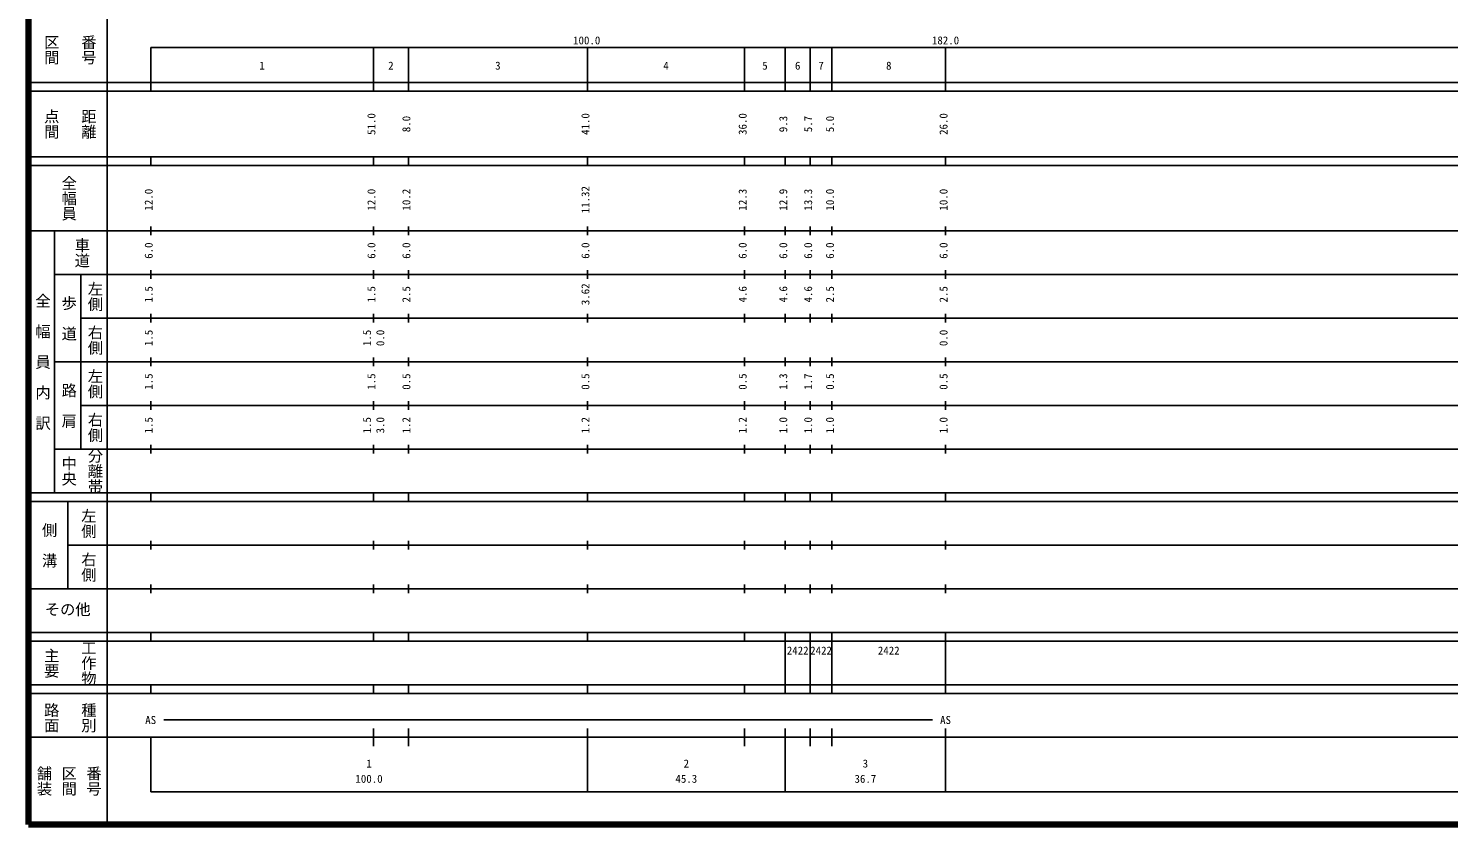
# Model space of a CAD drawing. Units: millimetres on the paper, enlarged 1000 times. Extents: x 40000 to 680000, y 20000 to 380000.
# Drawn here: x 40000 to 365184, y 20000 to 202409 of the extents above; entities that cross this region are included whole.
import ezdxf
from ezdxf.enums import TextEntityAlignment as Align

# ---------------------------------------------------------------- set-up
doc = ezdxf.new("R2010")
doc.units = ezdxf.units.MM
doc.header["$LTSCALE"] = 1000
doc.layers.add('M-TTL', color=2, linetype='Continuous', lineweight=140)
doc.layers.add('M-TTL-BAND', color=7, linetype='Continuous', lineweight=25)
doc.styles.add('@ＭＳ ゴシック', font='')
doc.styles.add('ＭＳ ゴシック', font='')
doc.styles.get('@ＭＳ ゴシック').set_extended_font_data('@MS Gothic')
doc.styles.get('ＭＳ ゴシック').set_extended_font_data('MS Gothic')

msp = doc.modelspace()

# ---------------------------------------------------------------- linework, layer by layer
at = {"layer": 'M-TTL'}
for p, q in [((40000, 380000), (40000, 20000)), ((40000, 20000), (680000, 20000))]:
    msp.add_line(p, q, dxfattribs=at)
at = {"layer": 'M-TTL-BAND'}
for p, q in [((58000, 370000), (58000, 20000)), ((68000, 198000), (579000, 198000)), ((68000, 198000), (68000, 188000)), ((119000, 188000), (119000, 198000)), ((127000, 188000), (127000, 198000)), ((168000, 188000), (168000, 198000)), ((204000, 188000), (204000, 198000)), ((213300, 188000), (213300, 198000)), ((219000, 188000), (219000, 198000)), ((224000, 188000), (224000, 198000)), ((250000, 188000), (250000, 198000)), ((40000, 190000), (579000, 190000)), ((40000, 188000), (579000, 188000)), ((40000, 173000), (579000, 173000)), ((68000, 171000), (68000, 173000)), ((119000, 171000), (119000, 173000)), ((127000, 171000), (127000, 173000)), ((168000, 171000), (168000, 173000)), ((204000, 171000), (204000, 173000)), ((213300, 171000), (213300, 173000)), ((219000, 171000), (219000, 173000)), ((224000, 171000), (224000, 173000)), ((250000, 171000), (250000, 173000)), ((40000, 171000), (579000, 171000)), ((68000, 155000), (68000, 157000)), ((119000, 155000), (119000, 157000)), ((127000, 155000), (127000, 157000)), ((168000, 155000), (168000, 157000)), ((204000, 155000), (204000, 157000)), ((213300, 155000), (213300, 157000)), ((219000, 155000), (219000, 157000)), ((224000, 155000), (224000, 157000)), ((250000, 155000), (250000, 157000)), ((40000, 156000), (579000, 156000)), ((46000, 96000), (46000, 156000)), ((68000, 145000), (68000, 147000)), ((119000, 145000), (119000, 147000)), ((127000, 145000), (127000, 147000)), ((168000, 145000), (168000, 147000)), ((204000, 145000), (204000, 147000)), ((213300, 145000), (213300, 147000)), ((219000, 145000), (219000, 147000)), ((224000, 145000), (224000, 147000)), ((250000, 145000), (250000, 147000)), ((46000, 146000), (579000, 146000)), ((52000, 146000), (52000, 106000)), ((68000, 135000), (68000, 137000)), ((119000, 135000), (119000, 137000)), ((127000, 135000), (127000, 137000)), ((168000, 135000), (168000, 137000)), ((204000, 135000), (204000, 137000)), ((213300, 135000), (213300, 137000)), ((219000, 135000), (219000, 137000)), ((224000, 135000), (224000, 137000)), ((250000, 135000), (250000, 137000)), ((52000, 136000), (579000, 136000)), ((68000, 125000), (68000, 127000)), ((119000, 125000), (119000, 127000)), ((127000, 125000), (127000, 127000)), ((168000, 125000), (168000, 127000)), ((204000, 125000), (204000, 127000)), ((213300, 125000), (213300, 127000)), ((219000, 125000), (219000, 127000)), ((224000, 125000), (224000, 127000)), ((250000, 125000), (250000, 127000)), ((46000, 126000), (579000, 126000)), ((52000, 116000), (579000, 116000)), ((68000, 115000), (68000, 117000)), ((119000, 115000), (119000, 117000)), ((127000, 115000), (127000, 117000)), ((168000, 115000), (168000, 117000)), ((204000, 115000), (204000, 117000)), ((213300, 115000), (213300, 117000)), ((219000, 115000), (219000, 117000)), ((224000, 115000), (224000, 117000)), ((250000, 115000), (250000, 117000)), ((46000, 106000), (579000, 106000)), ((68000, 105000), (68000, 107000)), ((119000, 105000), (119000, 107000)), ((127000, 105000), (127000, 107000)), ((168000, 105000), (168000, 107000)), ((204000, 105000), (204000, 107000)), ((213300, 105000), (213300, 107000)), ((219000, 105000), (219000, 107000)), ((224000, 105000), (224000, 107000)), ((250000, 105000), (250000, 107000)), ((40000, 96000), (579000, 96000)), ((68000, 94000), (68000, 96000)), ((119000, 94000), (119000, 96000)), ((127000, 94000), (127000, 96000)), ((168000, 94000), (168000, 96000)), ((204000, 94000), (204000, 96000)), ((213300, 94000), (213300, 96000)), ((219000, 94000), (219000, 96000)), ((224000, 94000), (224000, 96000)), ((250000, 94000), (250000, 96000)), ((40000, 94000), (579000, 94000)), ((49000, 94000), (49000, 74000)), ((68000, 83000), (68000, 85000)), ((119000, 83000), (119000, 85000)), ((127000, 83000), (127000, 85000)), ((168000, 83000), (168000, 85000)), ((204000, 83000), (204000, 85000)), ((213300, 83000), (213300, 85000)), ((219000, 83000), (219000, 85000)), ((224000, 83000), (224000, 85000)), ((250000, 83000), (250000, 85000)), ((49000, 84000), (579000, 84000)), ((68000, 73000), (68000, 75000)), ((119000, 73000), (119000, 75000)), ((127000, 73000), (127000, 75000)), ((168000, 73000), (168000, 75000)), ((204000, 73000), (204000, 75000)), ((213300, 73000), (213300, 75000)), ((219000, 73000), (219000, 75000)), ((224000, 73000), (224000, 75000)), ((250000, 73000), (250000, 75000)), ((40000, 74000), (579000, 74000)), ((40000, 64000), (579000, 64000)), ((40000, 62000), (579000, 62000)), ((68000, 62000), (68000, 64000)), ((119000, 62000), (119000, 64000)), ((127000, 62000), (127000, 64000)), ((168000, 62000), (168000, 64000)), ((204000, 62000), (204000, 64000)), ((213300, 62000), (213300, 64000)), ((213300, 52000), (213300, 62000)), ((219000, 62000), (219000, 64000)), ((219000, 52000), (219000, 62000)), ((219000, 52000), (219000, 62000)), ((224000, 62000), (224000, 64000)), ((224000, 52000), (224000, 62000)), ((224000, 52000), (224000, 62000)), ((250000, 62000), (250000, 64000)), ((250000, 52000), (250000, 62000)), ((40000, 52000), (579000, 52000)), ((40000, 50000), (579000, 50000)), ((68000, 50000), (68000, 52000)), ((119000, 50000), (119000, 52000)), ((127000, 50000), (127000, 52000)), ((168000, 50000), (168000, 52000)), ((204000, 50000), (204000, 52000)), ((213300, 50000), (213300, 52000)), ((219000, 50000), (219000, 52000)), ((224000, 50000), (224000, 52000)), ((250000, 50000), (250000, 52000)), ((71000, 44000), (247000, 44000)), ((40000, 40000), (579000, 40000)), ((68000, 40000), (68000, 27500)), ((119000, 38000), (119000, 42000)), ((127000, 38000), (127000, 42000)), ((168000, 27500), (168000, 42000)), ((204000, 38000), (204000, 42000)), ((213300, 27500), (213300, 42000)), ((219000, 38000), (219000, 42000)), ((224000, 38000), (224000, 42000)), ((250000, 27500), (250000, 42000)), ((68000, 27500), (579000, 27500))]:
    msp.add_line(p, q, dxfattribs=at)

# ---------------------------------------------------------------- texts
for s, height, rotation, style, p in [('区間', 2566, 270, '@ＭＳ ゴシック', (43250, 201000)), ('番号', 2566, 270, '@ＭＳ ゴシック', (51750, 201000)), ('点間', 2566, 270, '@ＭＳ ゴシック', (43250, 184000)), ('距離', 2566, 270, '@ＭＳ ゴシック', (51750, 184000)), ('51.0', 1833, 90, 'ＭＳ ゴシック', (120000, 178000)), ('8.0', 1833, 90, 'ＭＳ ゴシック', (128000, 178625)), ('41.0', 1833, 90, 'ＭＳ ゴシック', (169000, 178000)), ('36.0', 1833, 90, 'ＭＳ ゴシック', (205000, 178000)), ('9.3', 1833, 90, 'ＭＳ ゴシック', (214300, 178625)), ('5.7', 1833, 90, 'ＭＳ ゴシック', (220000, 178625)), ('5.0', 1833, 90, 'ＭＳ ゴシック', (225000, 178625)), ('26.0', 1833, 90, 'ＭＳ ゴシック', (251000, 178000)), ('全幅員', 2566, 270, '@ＭＳ ゴシック', (47250, 168750)), ('11.32', 1833, 90, 'ＭＳ ゴシック', (169000, 160049)), ('12.0', 1833, 90, 'ＭＳ ゴシック', (69000, 160674)), ('12.0', 1833, 90, 'ＭＳ ゴシック', (120000, 160674)), ('10.2', 1833, 90, 'ＭＳ ゴシック', (128000, 160674)), ('12.3', 1833, 90, 'ＭＳ ゴシック', (205000, 160674)), ('12.9', 1833, 90, 'ＭＳ ゴシック', (214300, 160674)), ('13.3', 1833, 90, 'ＭＳ ゴシック', (220000, 160674)), ('10.0', 1833, 90, 'ＭＳ ゴシック', (225000, 160674)), ('10.0', 1833, 90, 'ＭＳ ゴシック', (251000, 160674)), ('車道', 2566, 270, '@ＭＳ ゴシック', (50250, 154500)), ('6.0', 1833, 90, 'ＭＳ ゴシック', (69000, 149625)), ('6.0', 1833, 90, 'ＭＳ ゴシック', (120000, 149625)), ('6.0', 1833, 90, 'ＭＳ ゴシック', (128000, 149625)), ('6.0', 1833, 90, 'ＭＳ ゴシック', (169000, 149625)), ('6.0', 1833, 90, 'ＭＳ ゴシック', (205000, 149625)), ('6.0', 1833, 90, 'ＭＳ ゴシック', (214300, 149625)), ('6.0', 1833, 90, 'ＭＳ ゴシック', (220000, 149625)), ('6.0', 1833, 90, 'ＭＳ ゴシック', (225000, 149625)), ('6.0', 1833, 90, 'ＭＳ ゴシック', (251000, 149625)), ('左側', 2566, 270, '@ＭＳ ゴシック', (53250, 144500)), ('1.5', 1833, 90, 'ＭＳ ゴシック', (69000, 139625)), ('1.5', 1833, 90, 'ＭＳ ゴシック', (120000, 139625)), ('2.5', 1833, 90, 'ＭＳ ゴシック', (128000, 139625)), ('3.62', 1833, 90, 'ＭＳ ゴシック', (169000, 139000)), ('4.6', 1833, 90, 'ＭＳ ゴシック', (205000, 139625)), ('4.6', 1833, 90, 'ＭＳ ゴシック', (214300, 139625)), ('4.6', 1833, 90, 'ＭＳ ゴシック', (220000, 139625)), ('2.5', 1833, 90, 'ＭＳ ゴシック', (225000, 139625)), ('2.5', 1833, 90, 'ＭＳ ゴシック', (251000, 139625)), ('全\u3000幅\u3000員\u3000内\u3000訳', 2566, 270, '@ＭＳ ゴシック', (41250, 141750)), ('歩\u3000道', 2566, 270, '@ＭＳ ゴシック', (47250, 141250)), ('右側', 2566, 270, '@ＭＳ ゴシック', (53250, 134500)), ('1.5', 1833, 90, 'ＭＳ ゴシック', (69000, 129625)), ('1.5', 1833, 90, 'ＭＳ ゴシック', (119000, 129625)), ('0.0', 1833, 90, 'ＭＳ ゴシック', (122031, 129625)), ('0.0', 1833, 90, 'ＭＳ ゴシック', (251000, 129625)), ('左側', 2566, 270, '@ＭＳ ゴシック', (53250, 124500)), ('路\u3000肩', 2566, 270, '@ＭＳ ゴシック', (47250, 121250)), ('1.5', 1833, 90, 'ＭＳ ゴシック', (69000, 119625)), ('1.5', 1833, 90, 'ＭＳ ゴシック', (120000, 119625)), ('0.5', 1833, 90, 'ＭＳ ゴシック', (128000, 119625)), ('0.5', 1833, 90, 'ＭＳ ゴシック', (169000, 119625)), ('0.5', 1833, 90, 'ＭＳ ゴシック', (205000, 119625)), ('1.3', 1833, 90, 'ＭＳ ゴシック', (214300, 119625)), ('1.7', 1833, 90, 'ＭＳ ゴシック', (220000, 119625)), ('0.5', 1833, 90, 'ＭＳ ゴシック', (225000, 119625)), ('0.5', 1833, 90, 'ＭＳ ゴシック', (251000, 119625)), ('右側', 2566, 270, '@ＭＳ ゴシック', (53250, 114500)), ('1.5', 1833, 90, 'ＭＳ ゴシック', (69000, 109625)), ('1.5', 1833, 90, 'ＭＳ ゴシック', (119000, 109625)), ('3.0', 1833, 90, 'ＭＳ ゴシック', (122031, 109625)), ('1.2', 1833, 90, 'ＭＳ ゴシック', (128000, 109625)), ('1.2', 1833, 90, 'ＭＳ ゴシック', (169000, 109625)), ('1.2', 1833, 90, 'ＭＳ ゴシック', (205000, 109625)), ('1.0', 1833, 90, 'ＭＳ ゴシック', (214300, 109625)), ('1.0', 1833, 90, 'ＭＳ ゴシック', (220000, 109625)), ('1.0', 1833, 90, 'ＭＳ ゴシック', (225000, 109625)), ('1.0', 1833, 90, 'ＭＳ ゴシック', (251000, 109625)), ('中央', 2566, 270, '@ＭＳ ゴシック', (47250, 104500)), ('分離帯', 2566, 270, '@ＭＳ ゴシック', (53250, 106250)), ('左側', 2566, 270, '@ＭＳ ゴシック', (51750, 92500)), ('側\u3000溝', 2566, 270, '@ＭＳ ゴシック', (42750, 89250)), ('右側', 2566, 270, '@ＭＳ ゴシック', (51750, 82500)), ('主要', 2566, 270, '@ＭＳ ゴシック', (43250, 60500)), ('工作物', 2566, 270, '@ＭＳ ゴシック', (51750, 62250)), ('路面', 2566, 270, '@ＭＳ ゴシック', (43250, 48000)), ('種別', 2566, 270, '@ＭＳ ゴシック', (51750, 48000)), ('舗装', 2566, 270, '@ＭＳ ゴシック', (41583, 33500)), ('区間', 2566, 270, '@ＭＳ ゴシック', (47250, 33500)), ('番号', 2566, 270, '@ＭＳ ゴシック', (52917, 33500))]:
    msp.add_text(s, height=height, rotation=rotation, dxfattribs=dict(at, style=style)).set_placement(p, align=Align.BOTTOM_LEFT)
at = {"layer": 'M-TTL-BAND', "style": 'ＭＳ ゴシック'}
for s, height, p in [('100.0', 1833, (164719, 198195)), ('182.0', 1833, (246875, 198195)), ('1', 1833, (92875, 192405)), ('2', 1833, (122375, 192405)), ('3', 1833, (146875, 192405)), ('4', 1833, (185375, 192405)), ('5', 1833, (208025, 192405)), ('6', 1833, (215525, 192405)), ('7', 1833, (220875, 192405)), ('8', 1833, (236375, 192405)), ('その他', 2566, (43750, 67250)), ('2422', 1833, (213650, 58405)), ('2422', 1833, (219000, 58405)), ('2422', 1833, (234500, 58405)), ('AS', 1833, (66750, 42500)), ('AS', 1833, (248750, 42500)), ('1', 1833, (117375, 32523)), ('2', 1833, (190025, 32523)), ('3', 1833, (231025, 32523)), ('100.0', 1833, (114875, 29033)), ('45.3', 1833, (188150, 29033)), ('36.7', 1833, (229150, 29033))]:
    msp.add_text(s, height=height, dxfattribs=at).set_placement(p, align=Align.BOTTOM_LEFT)

doc.saveas('drawing.dxf')
